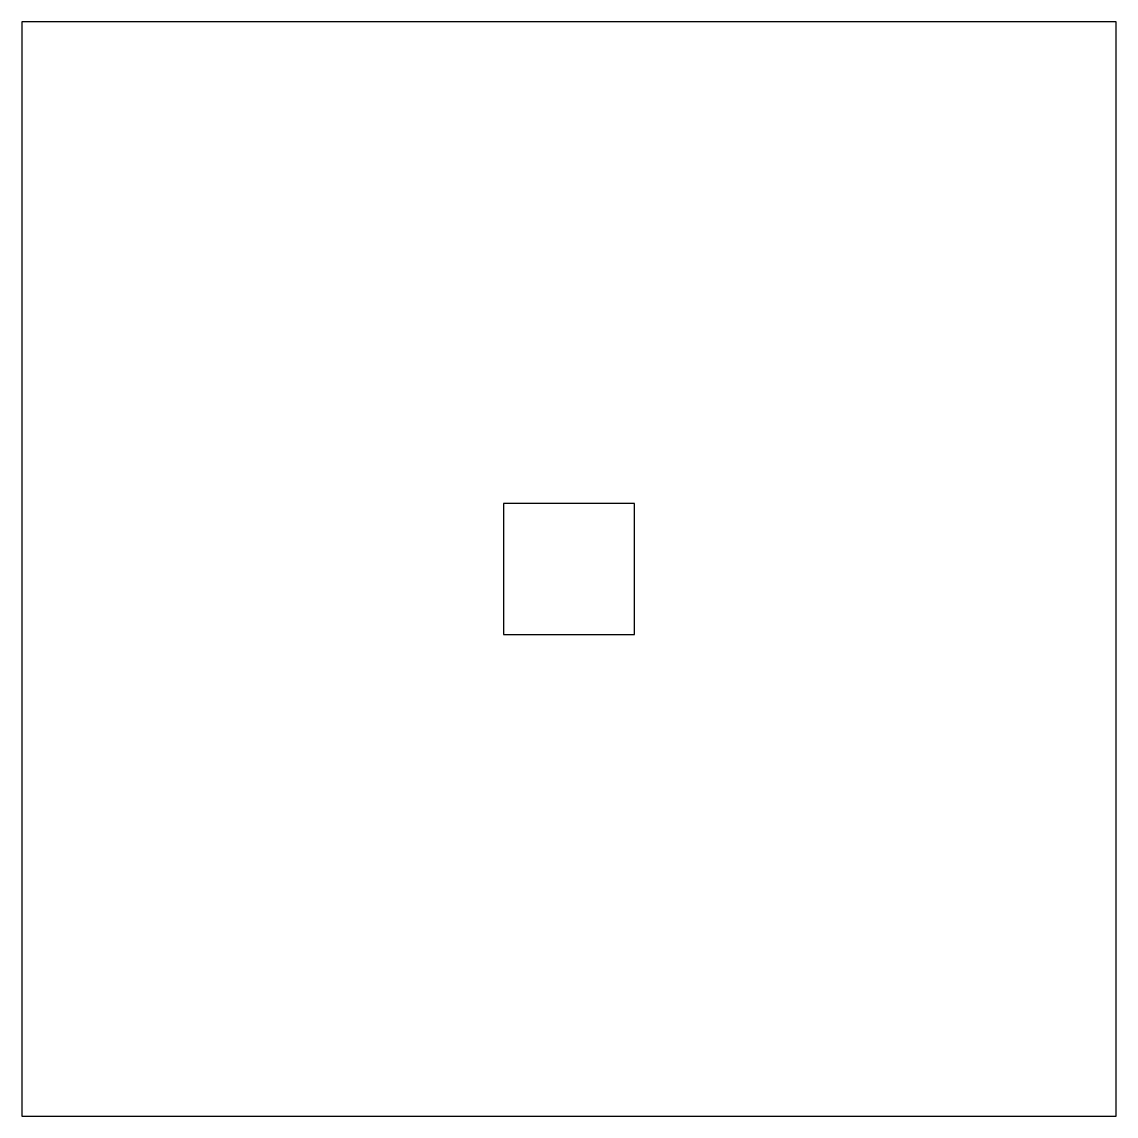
# Model space of a CAD drawing. Header units: millimetres. Extents: x -75 to -25, y -125 to -75.
import ezdxf

# ---------------------------------------------------------------- set-up
doc = ezdxf.new("R2010")
doc.units = ezdxf.units.MM
doc.layers.get('0').update_dxf_attribs({"linetype": 'CONTINUOUS'})

msp = doc.modelspace()

# ---------------------------------------------------------------- linework, layer by layer
for points in [[(-25, -75), (-75, -75), (-75, -125), (-25, -125)], [(-53, -97), (-53, -103), (-47, -103), (-47, -97)], [(-47, -97), (-53, -97), (-53, -103), (-47, -103)]]:
    msp.add_lwpolyline(points, close=True)

doc.saveas('drawing.dxf')
